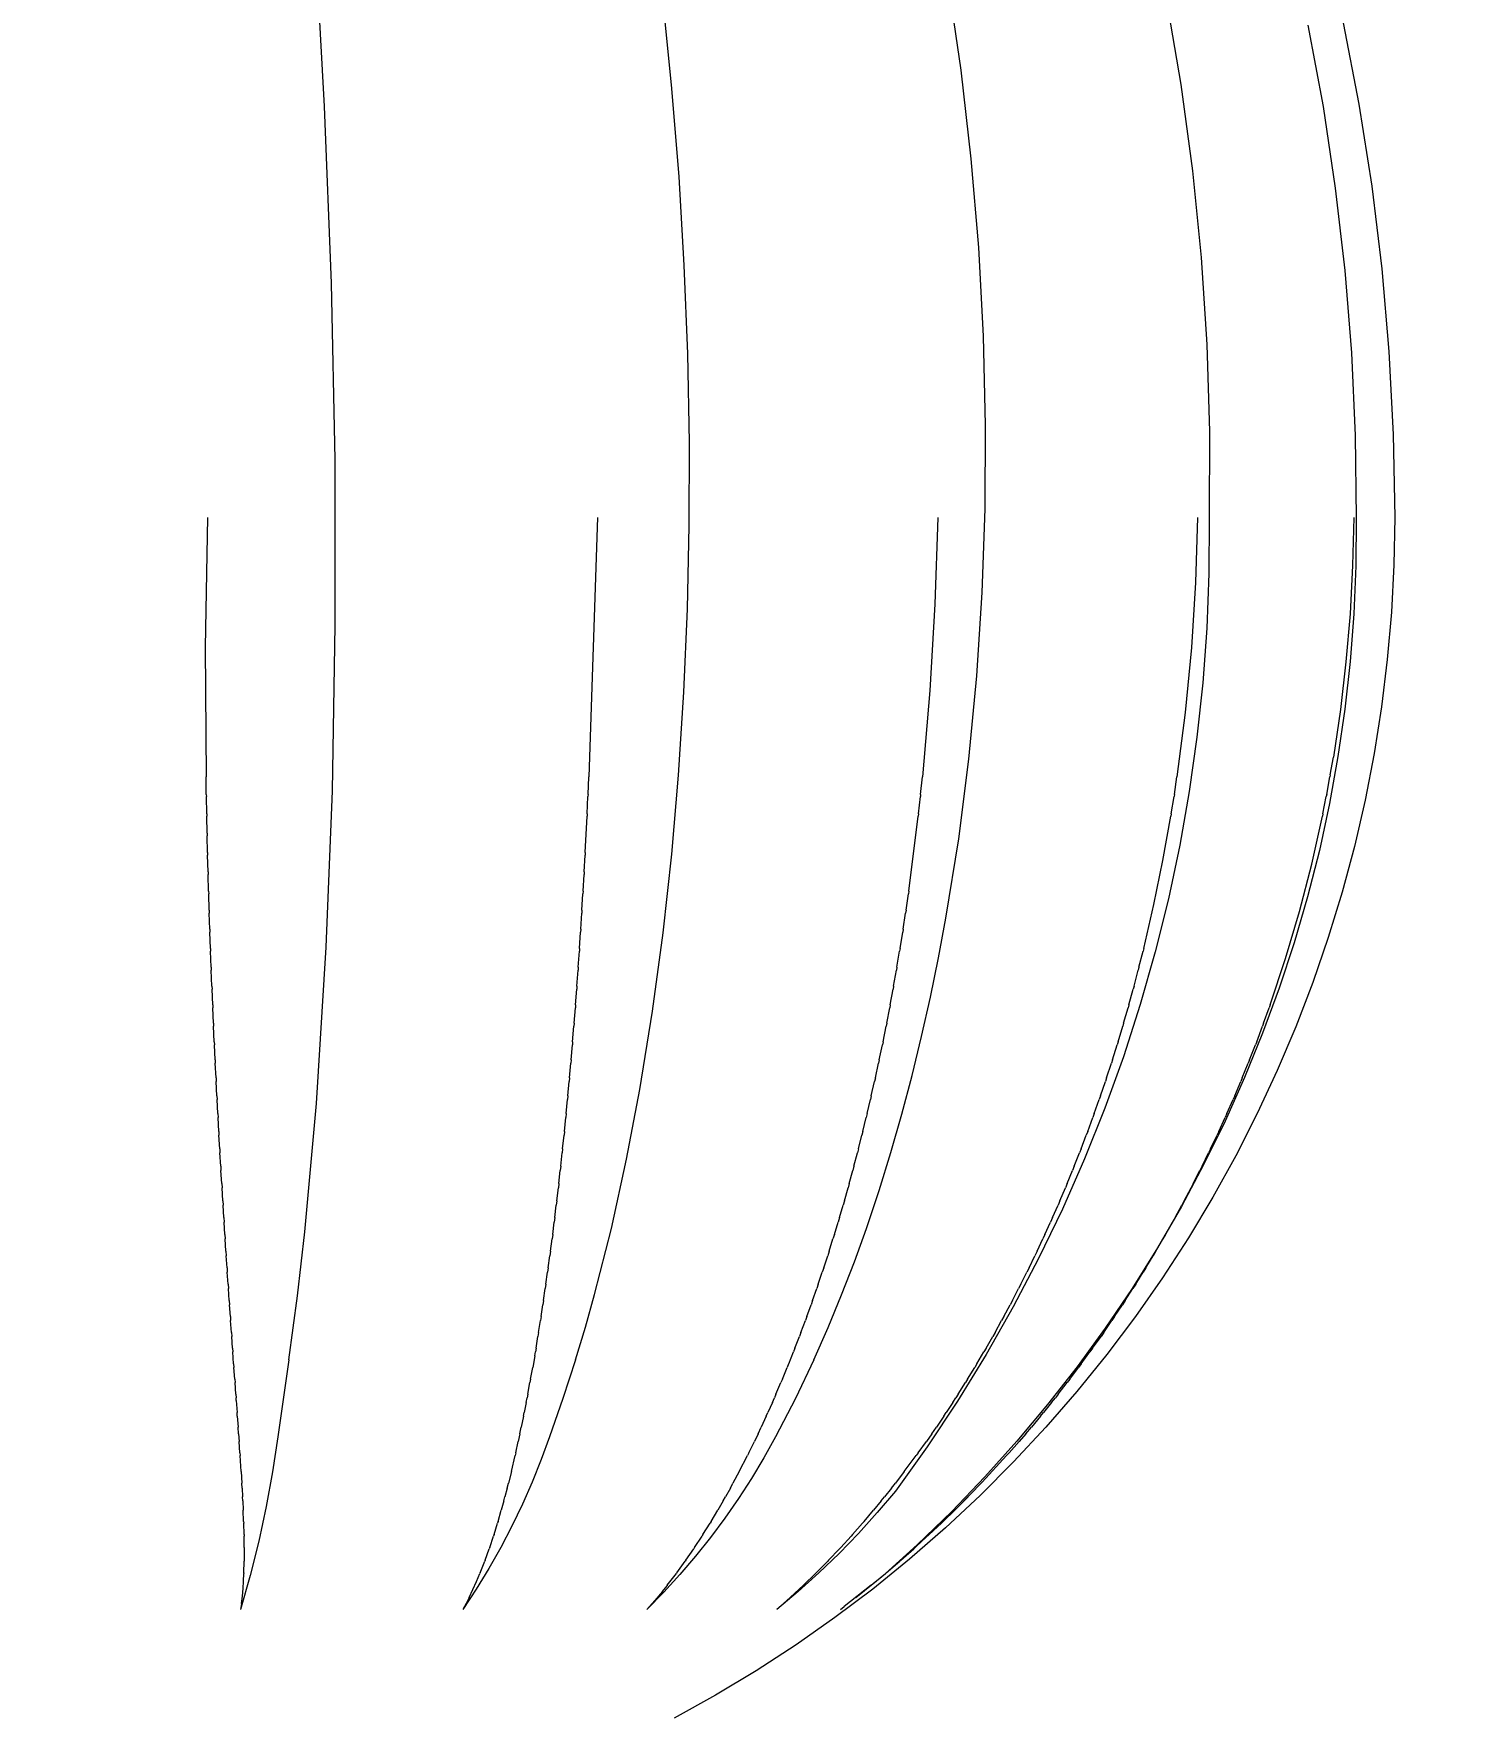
# Model space of a CAD drawing. Header units: millimetres. Extents: x 311 to 4068, y 1050 to 3803.
# Drawn here: x 738.74 to 756.46, y 3670.07 to 3691.11 of the extents above; entities that cross this region are included whole.
import ezdxf

# ---------------------------------------------------------------- set-up
doc = ezdxf.new("R2010")
doc.units = ezdxf.units.MM
doc.layers.add('ZANO_R', color=7, linetype='Continuous', lineweight=0)
doc.layers.add('ZANO_W', color=1, linetype='Continuous', lineweight=0)
doc.styles.get("Standard").update_dxf_attribs({"font": 'ARIALUNI.TTF'})
doc.dimstyles.new('pl i ang', dxfattribs={"dimtxt": 50, "dimasz": 50, "dimexe": 1.25, "dimexo": 0.625, "dimgap": 10, "dimtad": 1, "dimtoh": 1, "dimtxsty": 'Standard', "dimcen": 2.5, "dimclrd": 1, "dimclre": 1, "dimclrt": 1, "dimadec": 0, "dimazin": 0, "dimtfac": 1, "dimtmove": 0, "dimatfit": 3, "dimfxl": 1, "dimarcsym": 1})

# ---------------------------------------------------------------- blocks, each defined once
blk = doc.blocks.new('*D409')
at = {"layer": 'ZANO_W', "color": 1, "lineweight": -2}
for p, q in [((748.743, 3712.066), (1183.473, 3712.066)), ((1173.473, 3672.066), (1173.473, 2589.419)), ((1034.368, 2549.419), (1183.473, 2549.419))]:
    blk.add_line(p, q, dxfattribs=at)
at = {"layer": 'ZANO_W', "color": 1}
for points in [[(1180.14, 3672.066), (1166.807, 3672.066), (1173.473, 3712.066)], [(1166.807, 2589.419), (1180.14, 2589.419), (1173.473, 2549.419)]]:
    blk.add_solid(points, dxfattribs=at)
at = {"layer": 'ZANO_W', "color": 1, "insert": (1143.037, 3130.743), "char_height": 40, "attachment_point": 5, "rotation": 90}
blk.add_mtext('1163', dxfattribs=at)

msp = doc.modelspace()

# ---------------------------------------------------------------- linework, layer by layer
at = {"layer": 'ZANO_R'}
for p, q in [((742.377, 3690.201), (742.254, 3692.366)), ((750.327, 3690.652), (750.177, 3691.702)), ((746.715, 3690.426), (746.606, 3691.513)), ((752.889, 3691.55), (753.072, 3690.476)), ((754.66, 3691.215), (754.848, 3690.2)), ((755.099, 3691.246), (755.295, 3690.228)), ((750.453, 3689.547), (750.327, 3690.652)), ((746.804, 3689.322), (746.715, 3690.426)), ((753.072, 3690.476), (753.218, 3689.398)), ((742.463, 3687.995), (742.377, 3690.201)), ((754.848, 3690.2), (755.001, 3689.178)), ((755.295, 3690.228), (755.456, 3689.203)), ((750.547, 3688.44), (750.453, 3689.547)), ((746.87, 3688.217), (746.804, 3689.322)), ((753.218, 3689.398), (753.326, 3688.314)), ((755.001, 3689.178), (755.119, 3688.152)), ((755.456, 3689.203), (755.582, 3688.173)), ((750.607, 3687.33), (750.547, 3688.44)), ((753.326, 3688.314), (753.397, 3687.228)), ((746.913, 3687.11), (746.87, 3688.217)), ((755.119, 3688.152), (755.202, 3687.123)), ((755.582, 3688.173), (755.672, 3687.139)), ((742.507, 3685.788), (742.463, 3687.995)), ((750.634, 3686.219), (750.607, 3687.33)), ((753.397, 3687.228), (753.429, 3686.14)), ((746.934, 3686.003), (746.913, 3687.11)), ((755.202, 3687.123), (755.25, 3686.092)), ((755.672, 3687.139), (755.725, 3686.103)), ((750.628, 3685.174), (750.634, 3686.219)), ((746.932, 3684.963), (746.934, 3686.003)), ((753.429, 3686.14), (753.424, 3685.051)), ((755.25, 3686.092), (755.262, 3685.059)), ((755.725, 3686.103), (755.743, 3685.066)), ((742.511, 3683.719), (742.507, 3685.788)), ((750.592, 3684.13), (750.628, 3685.174)), ((740.914, 3685.066), (740.887, 3683.446)), ((745.787, 3685.066), (745.678, 3681.825)), ((746.909, 3683.924), (746.932, 3684.963)), ((750.035, 3685.066), (749.999, 3683.984)), ((753.279, 3685.066), (753.255, 3684.253)), ((753.424, 3685.051), (753.421, 3684.367)), ((755.232, 3685.066), (755.218, 3684.465)), ((755.262, 3685.059), (755.258, 3684.461)), ((755.743, 3685.066), (755.733, 3684.474)), ((755.733, 3684.474), (755.702, 3683.882)), ((753.421, 3684.367), (753.395, 3683.684)), ((755.218, 3684.465), (755.186, 3683.864)), ((755.258, 3684.461), (755.233, 3683.863)), ((750.524, 3683.088), (750.592, 3684.13)), ((753.255, 3684.253), (753.204, 3683.441)), ((746.865, 3682.886), (746.909, 3683.924)), ((749.999, 3683.984), (749.935, 3682.903)), ((755.186, 3683.864), (755.135, 3683.264)), ((755.233, 3683.863), (755.188, 3683.267)), ((755.702, 3683.882), (755.651, 3683.291)), ((742.474, 3681.65), (742.511, 3683.719)), ((753.395, 3683.684), (753.346, 3683.002)), ((740.887, 3683.446), (740.896, 3681.825)), ((753.204, 3683.441), (753.127, 3682.632)), ((755.135, 3683.264), (755.066, 3682.666)), ((755.188, 3683.267), (755.122, 3682.673)), ((755.651, 3683.291), (755.578, 3682.703)), ((750.425, 3682.048), (750.524, 3683.088)), ((753.346, 3683.002), (753.273, 3682.322)), ((746.798, 3681.848), (746.865, 3682.886)), ((749.935, 3682.903), (749.844, 3681.825)), ((753.127, 3682.632), (753.024, 3681.825)), ((755.066, 3682.666), (754.977, 3682.071)), ((755.122, 3682.673), (755.035, 3682.081)), ((755.578, 3682.703), (755.486, 3682.118)), ((753.273, 3682.322), (753.177, 3681.645)), ((750.297, 3681.051), (750.425, 3682.048)), ((755.035, 3682.081), (754.929, 3681.492)), ((754.939, 3681.85), (754.977, 3682.071)), ((755.486, 3682.118), (755.373, 3681.536)), ((740.899, 3681.607), (740.896, 3681.825)), ((745.668, 3681.607), (745.678, 3681.825)), ((746.713, 3680.862), (746.798, 3681.848)), ((749.822, 3681.607), (749.844, 3681.825)), ((752.991, 3681.607), (753.024, 3681.825)), ((754.894, 3681.607), (754.935, 3681.825)), ((754.939, 3681.85), (754.935, 3681.825)), ((740.899, 3681.607), (740.9, 3681.579)), ((740.904, 3681.364), (740.9, 3681.579)), ((742.398, 3679.697), (742.474, 3681.65)), ((745.657, 3681.364), (745.667, 3681.579)), ((745.668, 3681.607), (745.667, 3681.579)), ((749.796, 3681.364), (749.819, 3681.579)), ((749.822, 3681.607), (749.819, 3681.579)), ((752.952, 3681.364), (752.987, 3681.579)), ((752.991, 3681.607), (752.987, 3681.579)), ((753.177, 3681.645), (753.058, 3680.972)), ((754.846, 3681.364), (754.889, 3681.579)), ((754.894, 3681.607), (754.889, 3681.579)), ((755.373, 3681.536), (755.24, 3680.958)), ((740.904, 3681.364), (740.905, 3681.334)), ((740.909, 3681.122), (740.905, 3681.334)), ((745.633, 3680.881), (745.655, 3681.334)), ((745.657, 3681.364), (745.655, 3681.334)), ((749.674, 3680.4), (749.792, 3681.334)), ((749.796, 3681.364), (749.792, 3681.334)), ((752.848, 3680.781), (752.947, 3681.334)), ((752.952, 3681.364), (752.947, 3681.334)), ((754.707, 3680.737), (754.84, 3681.334)), ((754.929, 3681.492), (754.802, 3680.908)), ((754.846, 3681.364), (754.84, 3681.334)), ((740.909, 3681.122), (740.91, 3681.09)), ((740.915, 3680.881), (740.91, 3681.09)), ((750.138, 3680.059), (750.297, 3681.051)), ((753.058, 3680.972), (752.916, 3680.303)), ((754.802, 3680.908), (754.654, 3680.328)), ((755.24, 3680.958), (755.086, 3680.386)), ((740.915, 3680.881), (740.916, 3680.847)), ((740.921, 3680.64), (740.916, 3680.847)), ((745.619, 3680.64), (745.631, 3680.847)), ((745.633, 3680.881), (745.631, 3680.847)), ((746.605, 3679.878), (746.713, 3680.862)), ((752.735, 3680.231), (752.848, 3680.781)), ((754.554, 3680.146), (754.707, 3680.737)), ((740.921, 3680.64), (740.922, 3680.605)), ((740.928, 3680.4), (740.922, 3680.605)), ((745.606, 3680.4), (745.618, 3680.605)), ((745.619, 3680.64), (745.618, 3680.605)), ((740.928, 3680.4), (740.929, 3680.364)), ((740.935, 3680.161), (740.929, 3680.364)), ((745.592, 3680.161), (745.604, 3680.364)), ((745.606, 3680.4), (745.604, 3680.364)), ((749.64, 3680.161), (749.669, 3680.364)), ((749.674, 3680.4), (749.669, 3680.364)), ((752.916, 3680.303), (752.751, 3679.639)), ((754.654, 3680.328), (754.487, 3679.754)), ((755.086, 3680.386), (754.913, 3679.819)), ((740.935, 3680.161), (740.936, 3680.124)), ((740.943, 3679.922), (740.936, 3680.124)), ((745.577, 3679.922), (745.589, 3680.124)), ((745.592, 3680.161), (745.589, 3680.124)), ((749.604, 3679.922), (749.634, 3680.124)), ((749.64, 3680.161), (749.634, 3680.124)), ((750.046, 3679.565), (750.138, 3680.059)), ((752.609, 3679.684), (752.735, 3680.231)), ((754.381, 3679.559), (754.554, 3680.146)), ((740.943, 3679.922), (740.944, 3679.885)), ((740.951, 3679.684), (740.944, 3679.885)), ((745.561, 3679.684), (745.575, 3679.885)), ((745.577, 3679.922), (745.575, 3679.885)), ((746.473, 3678.898), (746.605, 3679.878)), ((749.566, 3679.684), (749.598, 3679.885)), ((749.604, 3679.922), (749.598, 3679.885)), ((740.951, 3679.684), (740.953, 3679.647)), ((740.96, 3679.447), (740.953, 3679.647)), ((742.274, 3677.747), (742.398, 3679.697)), ((745.545, 3679.447), (745.559, 3679.647)), ((745.561, 3679.684), (745.559, 3679.647)), ((749.526, 3679.447), (749.56, 3679.647)), ((749.566, 3679.684), (749.56, 3679.647)), ((752.549, 3679.447), (752.6, 3679.647)), ((752.751, 3679.639), (752.564, 3678.982)), ((752.609, 3679.684), (752.6, 3679.647)), ((754.487, 3679.754), (754.301, 3679.186)), ((754.913, 3679.819), (754.721, 3679.258)), ((740.96, 3679.447), (740.961, 3679.411)), ((745.545, 3679.447), (745.543, 3679.411)), ((749.526, 3679.447), (749.52, 3679.411)), ((749.945, 3679.073), (750.046, 3679.565)), ((752.549, 3679.447), (752.54, 3679.411)), ((754.188, 3678.979), (754.381, 3679.559)), ((740.969, 3679.212), (740.961, 3679.411)), ((740.969, 3679.212), (740.971, 3679.176)), ((745.529, 3679.212), (745.526, 3679.176)), ((745.529, 3679.212), (745.543, 3679.411)), ((749.485, 3679.212), (749.479, 3679.176)), ((749.485, 3679.212), (749.52, 3679.411)), ((752.487, 3679.212), (752.478, 3679.176)), ((752.487, 3679.212), (752.54, 3679.411)), ((754.721, 3679.258), (754.508, 3678.705)), ((740.979, 3678.979), (740.971, 3679.176)), ((745.511, 3678.979), (745.526, 3679.176)), ((749.443, 3678.979), (749.479, 3679.176)), ((749.834, 3678.583), (749.945, 3679.073)), ((752.423, 3678.979), (752.478, 3679.176)), ((754.301, 3679.186), (754.094, 3678.625)), ((740.979, 3678.979), (740.98, 3678.942)), ((740.989, 3678.748), (740.98, 3678.942)), ((745.494, 3678.748), (745.509, 3678.942)), ((745.511, 3678.979), (745.509, 3678.942)), ((746.315, 3677.921), (746.473, 3678.898)), ((749.399, 3678.748), (749.436, 3678.942)), ((749.443, 3678.979), (749.436, 3678.942)), ((752.564, 3678.982), (752.354, 3678.331)), ((752.357, 3678.748), (752.413, 3678.942)), ((752.423, 3678.979), (752.413, 3678.942)), ((754.106, 3678.748), (754.175, 3678.942)), ((754.188, 3678.979), (754.175, 3678.942)), ((740.989, 3678.748), (740.99, 3678.71)), ((740.999, 3678.518), (740.99, 3678.71)), ((745.475, 3678.518), (745.491, 3678.71)), ((745.494, 3678.748), (745.491, 3678.71)), ((749.353, 3678.518), (749.391, 3678.71)), ((749.399, 3678.748), (749.391, 3678.71)), ((749.715, 3678.095), (749.834, 3678.583)), ((752.288, 3678.518), (752.346, 3678.71)), ((752.357, 3678.748), (752.346, 3678.71)), ((754.094, 3678.625), (753.869, 3678.071)), ((754.02, 3678.518), (754.092, 3678.71)), ((754.106, 3678.748), (754.092, 3678.71)), ((754.508, 3678.705), (754.277, 3678.159)), ((740.999, 3678.518), (741.001, 3678.479)), ((741.01, 3678.291), (741.001, 3678.479)), ((745.456, 3678.291), (745.472, 3678.479)), ((745.475, 3678.518), (745.472, 3678.479)), ((749.306, 3678.291), (749.345, 3678.479)), ((749.353, 3678.518), (749.345, 3678.479)), ((752.217, 3678.291), (752.276, 3678.479)), ((752.288, 3678.518), (752.276, 3678.479)), ((753.931, 3678.291), (754.005, 3678.479)), ((754.02, 3678.518), (754.005, 3678.479)), ((741.01, 3678.291), (741.012, 3678.25)), ((741.021, 3678.065), (741.012, 3678.25)), ((745.436, 3678.065), (745.452, 3678.25)), ((745.456, 3678.291), (745.452, 3678.25)), ((749.257, 3678.065), (749.297, 3678.25)), ((749.306, 3678.291), (749.297, 3678.25)), ((752.354, 3678.331), (752.122, 3677.688)), ((752.143, 3678.065), (752.204, 3678.25)), ((752.217, 3678.291), (752.204, 3678.25)), ((753.839, 3678.065), (753.915, 3678.25)), ((753.931, 3678.291), (753.915, 3678.25)), ((754.277, 3678.159), (754.027, 3677.622)), ((741.021, 3678.065), (741.023, 3678.022)), ((741.032, 3677.841), (741.023, 3678.022)), ((745.416, 3677.841), (745.432, 3678.022)), ((745.436, 3678.065), (745.432, 3678.022)), ((749.206, 3677.841), (749.247, 3678.022)), ((749.257, 3678.065), (749.247, 3678.022)), ((749.588, 3677.614), (749.715, 3678.095)), ((752.067, 3677.841), (752.129, 3678.022)), ((752.143, 3678.065), (752.129, 3678.022)), ((753.869, 3678.071), (753.624, 3677.525)), ((753.745, 3677.841), (753.821, 3678.022)), ((753.839, 3678.065), (753.822, 3678.022)), ((741.032, 3677.841), (741.034, 3677.796)), ((741.044, 3677.619), (741.034, 3677.796)), ((742.129, 3676.143), (742.274, 3677.747)), ((745.394, 3677.619), (745.411, 3677.796)), ((745.416, 3677.841), (745.411, 3677.796)), ((746.15, 3677.051), (746.315, 3677.921)), ((749.154, 3677.619), (749.196, 3677.796)), ((749.206, 3677.841), (749.196, 3677.796)), ((751.989, 3677.619), (752.052, 3677.796)), ((752.068, 3677.841), (752.052, 3677.796)), ((753.647, 3677.619), (753.725, 3677.796)), ((753.745, 3677.841), (753.725, 3677.796)), ((741.044, 3677.619), (741.046, 3677.572)), ((741.055, 3677.398), (741.046, 3677.572)), ((745.373, 3677.398), (745.39, 3677.572)), ((745.394, 3677.619), (745.39, 3677.572)), ((749.101, 3677.398), (749.143, 3677.572)), ((749.154, 3677.619), (749.143, 3677.572)), ((749.45, 3677.135), (749.588, 3677.614)), ((752.122, 3677.688), (751.868, 3677.053)), ((751.909, 3677.398), (751.972, 3677.572)), ((751.989, 3677.619), (751.972, 3677.572)), ((753.547, 3677.398), (753.626, 3677.572)), ((753.647, 3677.619), (753.626, 3677.572)), ((754.027, 3677.622), (753.758, 3677.094)), ((741.055, 3677.398), (741.058, 3677.349)), ((741.068, 3677.179), (741.058, 3677.349)), ((745.35, 3677.179), (745.368, 3677.349)), ((745.373, 3677.398), (745.368, 3677.349)), ((749.045, 3677.179), (749.089, 3677.349)), ((749.101, 3677.398), (749.089, 3677.349)), ((751.826, 3677.179), (751.89, 3677.349)), ((751.909, 3677.398), (751.89, 3677.349)), ((753.624, 3677.525), (753.361, 3676.988)), ((753.443, 3677.179), (753.524, 3677.349)), ((753.547, 3677.398), (753.524, 3677.349)), ((741.068, 3677.179), (741.07, 3677.128)), ((741.08, 3676.962), (741.07, 3677.128)), ((745.327, 3676.962), (745.345, 3677.128)), ((745.35, 3677.179), (745.345, 3677.128)), ((748.989, 3676.962), (749.032, 3677.128)), ((749.045, 3677.179), (749.032, 3677.128)), ((749.302, 3676.659), (749.45, 3677.135)), ((751.74, 3676.962), (751.806, 3677.128)), ((751.826, 3677.179), (751.806, 3677.128)), ((753.337, 3676.962), (753.419, 3677.128)), ((753.443, 3677.179), (753.419, 3677.128)), ((741.08, 3676.962), (741.083, 3676.909)), ((741.093, 3676.746), (741.083, 3676.909)), ((745.303, 3676.746), (745.321, 3676.909)), ((745.327, 3676.962), (745.321, 3676.909)), ((745.959, 3676.186), (746.15, 3677.051)), ((748.93, 3676.746), (748.975, 3676.909)), ((748.989, 3676.962), (748.975, 3676.909)), ((751.868, 3677.053), (751.592, 3676.427)), ((751.652, 3676.746), (751.719, 3676.909)), ((751.74, 3676.962), (751.719, 3676.909)), ((753.361, 3676.988), (753.079, 3676.46)), ((753.227, 3676.746), (753.311, 3676.909)), ((753.337, 3676.962), (753.311, 3676.909)), ((753.758, 3677.094), (753.471, 3676.575)), ((741.093, 3676.746), (741.096, 3676.692)), ((741.105, 3676.532), (741.096, 3676.692)), ((745.278, 3676.532), (745.297, 3676.692)), ((745.303, 3676.746), (745.297, 3676.692)), ((748.87, 3676.532), (748.915, 3676.692)), ((748.93, 3676.746), (748.915, 3676.692)), ((751.562, 3676.532), (751.63, 3676.692)), ((751.652, 3676.746), (751.63, 3676.692)), ((753.115, 3676.532), (753.199, 3676.692)), ((753.227, 3676.746), (753.2, 3676.692)), ((741.105, 3676.532), (741.109, 3676.477)), ((741.118, 3676.32), (741.109, 3676.477)), ((745.252, 3676.32), (745.271, 3676.477)), ((745.278, 3676.532), (745.271, 3676.477)), ((748.808, 3676.32), (748.854, 3676.477)), ((748.87, 3676.532), (748.854, 3676.477)), ((749.144, 3676.186), (749.302, 3676.659)), ((751.469, 3676.32), (751.538, 3676.477)), ((751.562, 3676.532), (751.538, 3676.477)), ((753, 3676.32), (753.086, 3676.477)), ((753.115, 3676.532), (753.086, 3676.477)), ((753.471, 3676.575), (753.166, 3676.067)), ((741.118, 3676.32), (741.122, 3676.264)), ((741.132, 3676.11), (741.122, 3676.264)), ((745.226, 3676.11), (745.245, 3676.264)), ((745.252, 3676.32), (745.245, 3676.264)), ((748.744, 3676.11), (748.791, 3676.264)), ((748.808, 3676.32), (748.791, 3676.264)), ((751.592, 3676.427), (751.295, 3675.811)), ((751.374, 3676.11), (751.444, 3676.264)), ((751.469, 3676.32), (751.444, 3676.264)), ((753.079, 3676.46), (752.78, 3675.943)), ((752.881, 3676.11), (752.969, 3676.264)), ((753, 3676.32), (752.969, 3676.264)), ((741.132, 3676.11), (741.135, 3676.054)), ((742.037, 3675.343), (742.129, 3676.143)), ((745.226, 3676.11), (745.219, 3676.054)), ((745.749, 3675.361), (745.959, 3676.186)), ((748.744, 3676.11), (748.727, 3676.054)), ((748.994, 3675.77), (749.144, 3676.186)), ((751.374, 3676.11), (751.348, 3676.054)), ((753.166, 3676.067), (752.844, 3675.57)), ((752.881, 3676.11), (752.849, 3676.054)), ((741.145, 3675.901), (741.135, 3676.054)), ((741.145, 3675.901), (741.149, 3675.845)), ((741.158, 3675.694), (741.149, 3675.845)), ((745.171, 3675.694), (745.191, 3675.845)), ((745.199, 3675.901), (745.191, 3675.845)), ((745.199, 3675.901), (745.219, 3676.054)), ((748.612, 3675.694), (748.661, 3675.845)), ((748.679, 3675.901), (748.661, 3675.845)), ((748.679, 3675.901), (748.727, 3676.054)), ((751.176, 3675.694), (751.25, 3675.845)), ((751.276, 3675.901), (751.25, 3675.845)), ((751.276, 3675.901), (751.348, 3676.054)), ((752.78, 3675.943), (752.463, 3675.436)), ((752.636, 3675.694), (752.727, 3675.845)), ((752.76, 3675.901), (752.727, 3675.845)), ((752.76, 3675.901), (752.849, 3676.054)), ((741.158, 3675.694), (741.162, 3675.639)), ((741.172, 3675.489), (741.162, 3675.639)), ((745.142, 3675.489), (745.163, 3675.639)), ((745.171, 3675.694), (745.163, 3675.639)), ((748.543, 3675.489), (748.594, 3675.639)), ((748.612, 3675.694), (748.594, 3675.639)), ((748.835, 3675.358), (748.994, 3675.77)), ((751.295, 3675.811), (750.978, 3675.205)), ((751.074, 3675.489), (751.149, 3675.639)), ((751.176, 3675.694), (751.149, 3675.639)), ((752.509, 3675.489), (752.602, 3675.639)), ((752.636, 3675.694), (752.602, 3675.639)), ((741.172, 3675.489), (741.176, 3675.435)), ((741.186, 3675.286), (741.176, 3675.435)), ((745.112, 3675.286), (745.134, 3675.435)), ((745.142, 3675.489), (745.134, 3675.435)), ((748.473, 3675.286), (748.525, 3675.435)), ((748.543, 3675.489), (748.525, 3675.435)), ((750.969, 3675.286), (751.046, 3675.435)), ((751.074, 3675.489), (751.046, 3675.435)), ((752.463, 3675.436), (752.128, 3674.94)), ((752.378, 3675.286), (752.474, 3675.435)), ((752.509, 3675.489), (752.474, 3675.435)), ((752.844, 3675.57), (752.504, 3675.084)), ((741.186, 3675.286), (741.189, 3675.233)), ((741.2, 3675.085), (741.189, 3675.233)), ((741.932, 3674.545), (742.037, 3675.343)), ((745.082, 3675.085), (745.104, 3675.233)), ((745.112, 3675.286), (745.104, 3675.233)), ((745.634, 3674.952), (745.749, 3675.361)), ((748.4, 3675.085), (748.454, 3675.233)), ((748.473, 3675.286), (748.454, 3675.233)), ((748.667, 3674.949), (748.835, 3675.358)), ((750.861, 3675.085), (750.941, 3675.233)), ((750.969, 3675.286), (750.941, 3675.233)), ((752.245, 3675.085), (752.344, 3675.233)), ((752.378, 3675.286), (752.344, 3675.233)), ((741.2, 3675.085), (741.203, 3675.034)), ((741.213, 3674.886), (741.203, 3675.034)), ((745.05, 3674.886), (745.074, 3675.034)), ((745.082, 3675.085), (745.074, 3675.034)), ((748.327, 3674.886), (748.382, 3675.034)), ((748.4, 3675.085), (748.382, 3675.034)), ((750.978, 3675.205), (750.64, 3674.611)), ((750.751, 3674.886), (750.833, 3675.034)), ((750.861, 3675.085), (750.833, 3675.034)), ((752.109, 3674.886), (752.211, 3675.034)), ((752.504, 3675.084), (752.148, 3674.61)), ((752.245, 3675.085), (752.21, 3675.034)), ((741.213, 3674.886), (741.217, 3674.836)), ((741.227, 3674.689), (741.217, 3674.836)), ((745.018, 3674.689), (745.042, 3674.836)), ((745.05, 3674.886), (745.042, 3674.836)), ((745.51, 3674.545), (745.634, 3674.952)), ((748.251, 3674.689), (748.308, 3674.836)), ((748.326, 3674.886), (748.308, 3674.836)), ((748.488, 3674.545), (748.667, 3674.949)), ((750.639, 3674.689), (750.723, 3674.836)), ((750.751, 3674.886), (750.723, 3674.836)), ((752.128, 3674.94), (751.776, 3674.456)), ((751.97, 3674.689), (752.075, 3674.836)), ((752.109, 3674.886), (752.075, 3674.836)), ((741.227, 3674.689), (741.231, 3674.642)), ((741.241, 3674.495), (741.231, 3674.642)), ((745.002, 3674.593), (744.976, 3674.449)), ((745.002, 3674.593), (745.01, 3674.642)), ((745.018, 3674.689), (745.01, 3674.642)), ((748.174, 3674.495), (748.232, 3674.642)), ((748.251, 3674.689), (748.232, 3674.642)), ((750.64, 3674.611), (750.281, 3674.029)), ((750.525, 3674.495), (750.611, 3674.642)), ((750.639, 3674.689), (750.611, 3674.642)), ((752.148, 3674.61), (751.775, 3674.149)), ((751.829, 3674.495), (751.936, 3674.642)), ((751.97, 3674.689), (751.936, 3674.642)), ((741.241, 3674.495), (741.244, 3674.449)), ((741.255, 3674.303), (741.244, 3674.449)), ((741.932, 3674.545), (741.793, 3673.582)), ((744.95, 3674.303), (744.976, 3674.449)), ((745.51, 3674.545), (745.354, 3674.062)), ((748.095, 3674.303), (748.155, 3674.449)), ((748.173, 3674.495), (748.155, 3674.449)), ((748.488, 3674.545), (748.257, 3674.059)), ((750.408, 3674.303), (750.497, 3674.449)), ((750.525, 3674.495), (750.497, 3674.449)), ((751.776, 3674.456), (751.408, 3673.985)), ((751.685, 3674.303), (751.795, 3674.449)), ((751.829, 3674.495), (751.795, 3674.449)), ((741.255, 3674.303), (741.258, 3674.259)), ((741.268, 3674.114), (741.258, 3674.259)), ((744.915, 3674.114), (744.942, 3674.259)), ((744.95, 3674.303), (744.942, 3674.259)), ((748.014, 3674.114), (748.076, 3674.259)), ((748.095, 3674.303), (748.076, 3674.259)), ((750.289, 3674.114), (750.381, 3674.259)), ((750.408, 3674.303), (750.381, 3674.259)), ((751.538, 3674.114), (751.651, 3674.259)), ((751.685, 3674.303), (751.651, 3674.259)), ((741.268, 3674.114), (741.271, 3674.071)), ((741.273, 3674.038), (741.271, 3674.071)), ((741.273, 3674.038), (741.284, 3673.887)), ((744.896, 3674.013), (744.871, 3673.887)), ((744.896, 3674.013), (744.907, 3674.071)), ((744.915, 3674.114), (744.907, 3674.071)), ((745.354, 3674.062), (745.188, 3673.582)), ((747.97, 3674.013), (747.914, 3673.887)), ((747.97, 3674.013), (747.996, 3674.071)), ((748.014, 3674.114), (747.996, 3674.071)), ((748.257, 3674.059), (748.01, 3673.582)), ((750.281, 3674.029), (749.903, 3673.459)), ((750.224, 3674.013), (750.141, 3673.887)), ((750.224, 3674.013), (750.262, 3674.071)), ((750.289, 3674.114), (750.262, 3674.071)), ((751.408, 3673.985), (751.024, 3673.526)), ((751.458, 3674.013), (751.356, 3673.887)), ((751.775, 3674.149), (751.387, 3673.702)), ((751.458, 3674.013), (751.505, 3674.071)), ((751.538, 3674.114), (751.505, 3674.071)), ((741.287, 3673.84), (741.284, 3673.887)), ((741.287, 3673.84), (741.297, 3673.704)), ((744.862, 3673.84), (744.834, 3673.704)), ((744.862, 3673.84), (744.871, 3673.887)), ((747.892, 3673.84), (747.83, 3673.704)), ((747.892, 3673.84), (747.914, 3673.887)), ((750.11, 3673.84), (750.019, 3673.704)), ((750.11, 3673.84), (750.141, 3673.887)), ((751.318, 3673.84), (751.205, 3673.704)), ((751.318, 3673.84), (751.356, 3673.887)), ((741.303, 3673.621), (741.297, 3673.704)), ((741.303, 3673.621), (741.309, 3673.525)), ((741.793, 3673.582), (741.728, 3673.145)), ((744.817, 3673.621), (744.796, 3673.525)), ((744.817, 3673.621), (744.834, 3673.704)), ((745.188, 3673.582), (745.084, 3673.298)), ((747.791, 3673.621), (747.745, 3673.525)), ((747.791, 3673.621), (747.83, 3673.704)), ((748.01, 3673.582), (747.864, 3673.32)), ((749.961, 3673.621), (749.894, 3673.525)), ((749.961, 3673.621), (750.019, 3673.704)), ((751.387, 3673.702), (750.983, 3673.268)), ((751.135, 3673.621), (751.052, 3673.525)), ((751.135, 3673.621), (751.205, 3673.704)), ((741.319, 3673.383), (741.309, 3673.525)), ((741.319, 3673.383), (741.321, 3673.348)), ((741.334, 3673.149), (741.321, 3673.348)), ((744.71, 3673.149), (744.756, 3673.348)), ((744.764, 3673.383), (744.756, 3673.348)), ((744.764, 3673.383), (744.796, 3673.525)), ((747.556, 3673.149), (747.658, 3673.348)), ((747.675, 3673.383), (747.658, 3673.348)), ((747.675, 3673.383), (747.745, 3673.525)), ((747.864, 3673.32), (747.71, 3673.063)), ((749.903, 3673.459), (749.506, 3672.902)), ((749.618, 3673.149), (749.767, 3673.348)), ((749.792, 3673.383), (749.767, 3673.348)), ((749.792, 3673.383), (749.894, 3673.525)), ((750.59, 3673.016), (750.896, 3673.348)), ((751.024, 3673.526), (750.625, 3673.082)), ((750.927, 3673.383), (750.896, 3673.348)), ((750.927, 3673.383), (751.052, 3673.525)), ((741.334, 3673.149), (741.342, 3673.003)), ((741.728, 3673.145), (741.649, 3672.71)), ((744.71, 3673.149), (744.673, 3673.003)), ((745.084, 3673.298), (744.971, 3673.017)), ((747.556, 3673.149), (747.478, 3673.003)), ((749.618, 3673.149), (749.506, 3673.003)), ((750.983, 3673.268), (750.564, 3672.848)), ((741.346, 3672.942), (741.342, 3673.003)), ((741.346, 3672.942), (741.352, 3672.834)), ((744.658, 3672.942), (744.63, 3672.834)), ((744.658, 3672.942), (744.673, 3673.003)), ((744.971, 3673.017), (744.849, 3672.74)), ((747.445, 3672.942), (747.384, 3672.834)), ((747.445, 3672.942), (747.478, 3673.003)), ((747.71, 3673.063), (747.547, 3672.811)), ((749.506, 3672.902), (749.281, 3672.635)), ((749.458, 3672.942), (749.372, 3672.834)), ((749.458, 3672.942), (749.506, 3673.003)), ((750.625, 3673.082), (750.21, 3672.651)), ((750.274, 3672.693), (750.59, 3673.016)), ((741.354, 3672.783), (741.352, 3672.834)), ((741.354, 3672.783), (741.36, 3672.668)), ((741.649, 3672.71), (741.556, 3672.278)), ((744.616, 3672.783), (744.584, 3672.668)), ((744.616, 3672.783), (744.63, 3672.834)), ((744.849, 3672.74), (744.717, 3672.468)), ((747.356, 3672.783), (747.289, 3672.668)), ((747.356, 3672.783), (747.384, 3672.834)), ((747.547, 3672.811), (747.376, 3672.565)), ((749.331, 3672.783), (749.235, 3672.668)), ((749.331, 3672.783), (749.372, 3672.834)), ((750.564, 3672.848), (750.131, 3672.444)), ((750.274, 3672.693), (750.249, 3672.668)), ((750.414, 3672.834), (750.349, 3672.767)), ((741.366, 3672.526), (741.36, 3672.668)), ((741.366, 3672.526), (741.367, 3672.504)), ((741.371, 3672.362), (741.367, 3672.504)), ((744.493, 3672.362), (744.537, 3672.504)), ((744.543, 3672.526), (744.537, 3672.504)), ((744.543, 3672.526), (744.584, 3672.668)), ((747.103, 3672.362), (747.192, 3672.504)), ((747.205, 3672.526), (747.192, 3672.504)), ((747.376, 3672.565), (747.197, 3672.324)), ((747.205, 3672.526), (747.289, 3672.668)), ((748.971, 3672.362), (749.096, 3672.504)), ((749.281, 3672.635), (749.046, 3672.376)), ((749.115, 3672.526), (749.096, 3672.504)), ((749.115, 3672.526), (749.235, 3672.668)), ((750.21, 3672.651), (749.78, 3672.234)), ((749.93, 3672.362), (750.081, 3672.504)), ((750.104, 3672.526), (750.081, 3672.504)), ((750.104, 3672.526), (750.249, 3672.668)), ((741.371, 3672.362), (741.372, 3672.343)), ((741.374, 3672.2), (741.372, 3672.343)), ((741.556, 3672.278), (741.448, 3671.85)), ((744.439, 3672.2), (744.487, 3672.343)), ((744.493, 3672.362), (744.487, 3672.343)), ((744.717, 3672.468), (744.577, 3672.2)), ((746.998, 3672.2), (747.092, 3672.343)), ((747.197, 3672.324), (747.01, 3672.09)), ((747.103, 3672.362), (747.092, 3672.343)), ((749.046, 3672.376), (748.803, 3672.125)), ((748.824, 3672.2), (748.955, 3672.343)), ((748.971, 3672.362), (748.955, 3672.343)), ((750.131, 3672.444), (749.684, 3672.055)), ((749.754, 3672.2), (749.843, 3672.281)), ((749.93, 3672.362), (749.843, 3672.281)), ((741.374, 3672.2), (741.374, 3672.029)), ((744.382, 3672.041), (744.434, 3672.185)), ((744.577, 3672.2), (744.427, 3671.936)), ((744.439, 3672.2), (744.434, 3672.185)), ((747.01, 3672.09), (746.815, 3671.862)), ((746.89, 3672.041), (746.988, 3672.185)), ((746.998, 3672.2), (746.988, 3672.185)), ((748.803, 3672.125), (748.552, 3671.883)), ((748.673, 3672.041), (748.81, 3672.185)), ((748.824, 3672.2), (748.81, 3672.185)), ((749.78, 3672.234), (749.337, 3671.833)), ((749.574, 3672.041), (749.737, 3672.185)), ((749.738, 3672.184), (749.578, 3672.04)), ((749.754, 3672.2), (749.737, 3672.185)), ((741.448, 3671.85), (741.326, 3671.425)), ((741.366, 3671.781), (741.37, 3671.875)), ((741.37, 3671.883), (741.374, 3672.029)), ((741.37, 3671.883), (741.37, 3671.875)), ((744.427, 3671.936), (744.269, 3671.678)), ((744.276, 3671.774), (744.318, 3671.875)), ((744.321, 3671.883), (744.318, 3671.875)), ((744.321, 3671.883), (744.378, 3672.029)), ((744.382, 3672.041), (744.378, 3672.029)), ((746.815, 3671.862), (746.613, 3671.64)), ((746.658, 3671.728), (746.771, 3671.875)), ((746.777, 3671.883), (746.771, 3671.875)), ((746.777, 3671.883), (746.881, 3672.029)), ((746.89, 3672.041), (746.881, 3672.029)), ((748.552, 3671.883), (748.292, 3671.649)), ((748.358, 3671.728), (748.51, 3671.875)), ((748.518, 3671.883), (748.51, 3671.875)), ((748.518, 3671.883), (748.662, 3672.029)), ((748.673, 3672.041), (748.662, 3672.029)), ((749.204, 3671.728), (749.381, 3671.875)), ((749.684, 3672.055), (749.224, 3671.681)), ((749.391, 3671.883), (749.381, 3671.875)), ((749.391, 3671.883), (749.561, 3672.029)), ((749.574, 3672.041), (749.561, 3672.029)), ((741.35, 3671.593), (741.359, 3671.687)), ((741.359, 3671.687), (741.366, 3671.781)), ((744.269, 3671.678), (744.103, 3671.425)), ((744.183, 3671.575), (744.23, 3671.674)), ((744.23, 3671.674), (744.276, 3671.774)), ((746.613, 3671.64), (746.404, 3671.425)), ((746.597, 3671.651), (746.502, 3671.537)), ((746.597, 3671.651), (746.655, 3671.723)), ((746.658, 3671.728), (746.655, 3671.723)), ((748.292, 3671.649), (748.024, 3671.425)), ((748.358, 3671.728), (748.193, 3671.574)), ((749.224, 3671.681), (748.751, 3671.324)), ((749.204, 3671.728), (748.868, 3671.462)), ((749.337, 3671.833), (749.012, 3671.572)), ((741.338, 3671.499), (741.326, 3671.425)), ((741.338, 3671.499), (741.35, 3671.593)), ((744.144, 3671.5), (744.103, 3671.425)), ((744.183, 3671.575), (744.144, 3671.5)), ((746.502, 3671.537), (746.404, 3671.425)), ((748.193, 3671.574), (748.024, 3671.425)), ((748.82, 3671.425), (748.868, 3671.462)), ((748.751, 3671.324), (748.266, 3670.983)), ((748.266, 3670.983), (747.769, 3670.66)), ((747.769, 3670.66), (747.261, 3670.354)), ((747.261, 3670.354), (746.743, 3670.066))]:
    msp.add_line(p, q, dxfattribs=at)

# ---------------------------------------------------------------- dimensions: what is measured, and where the dimension line sits
at = {"layer": 'ZANO_W'}
dim = msp.add_linear_dim(base=(1173.473, 2549.419), p1=(738.743, 3712.066), p2=(1024.368, 2549.419), angle=90, dimstyle='pl i ang', override={"dimtxt": 40, "dimasz": 40, "dimexe": 10, "dimexo": 10, "dimtoh": 0, "dimdec": 0, "dimtdec": 0, "dimtmove": 1}, dxfattribs=at)
dim.commit()
dim.dimension.update_dxf_attribs({"geometry": '*D409', "text_midpoint": (1143.037, 3130.743)})

doc.saveas('drawing.dxf')
